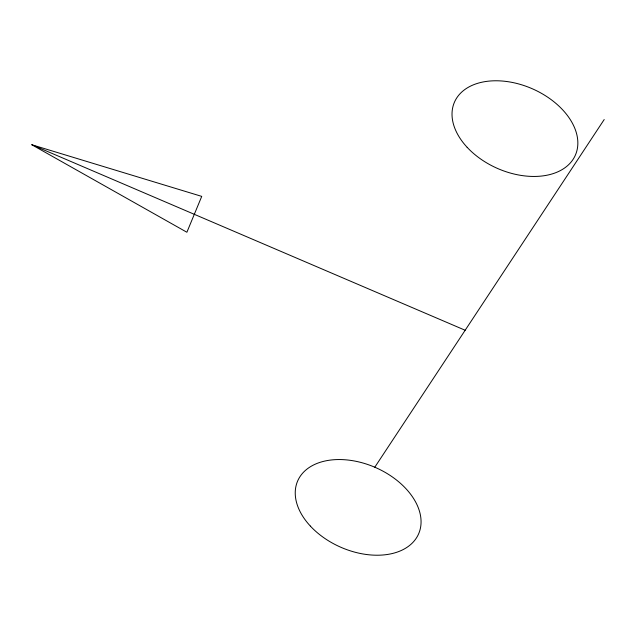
<?xml version="1.0" encoding="UTF-8"?>
<svg xmlns="http://www.w3.org/2000/svg" width="636" height="636" viewBox="0 0 636 636"><rect width="100%" height="100%" fill="white"/><g stroke="black" fill="none" stroke-linecap="round" stroke-linejoin="round"><path stroke-width="0.95" d="M374.787 467.214L604.2 119.536M31.8 144.754L201.731 196.381L186.889 232.251L31.8 144.754L465.162 330.251M467.158 147.329A66.001 43.471 23.7 0 0 574.268 157.386A66.001 43.471 23.7 0 0 503.386 81.13A66.001 43.471 23.7 0 0 467.158 147.329M310.376 526.099A66.001 43.471 23.7 0 0 417.486 536.156A66.001 43.471 23.7 0 0 346.604 459.9A66.001 43.471 23.7 0 0 310.376 526.099"/></g></svg>
